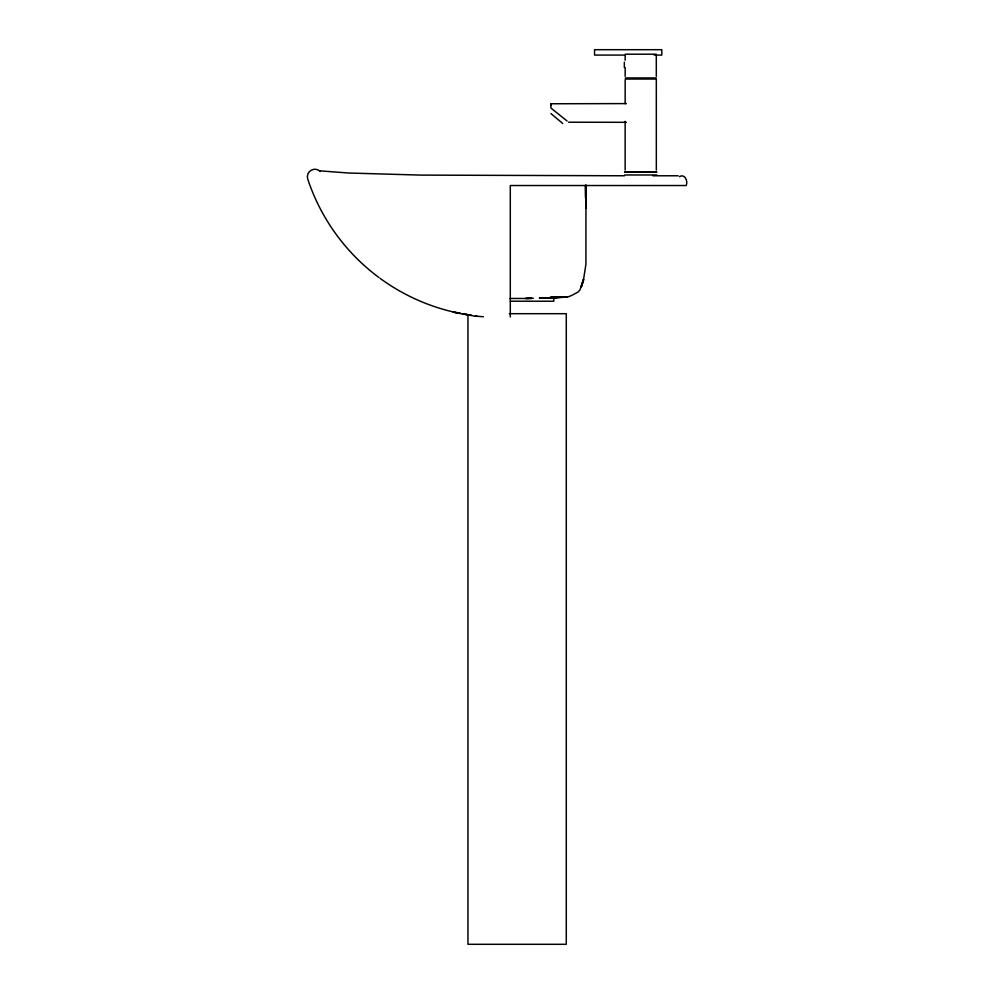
<?xml version="1.0" encoding="UTF-8"?>
<svg xmlns="http://www.w3.org/2000/svg" width="994" height="994" viewBox="0 0 994 994"><rect width="100%" height="100%" fill="white"/><g stroke="black" fill="none" stroke-linecap="round" stroke-linejoin="round"><path stroke-width="1.49" d="M582.546 283.153L583.565 279.6L581.316 286.931L583.577 279.339L585.913 264.255L585.963 185.393M585.913 208.181L585.951 189.953M625.151 60.199L625.189 55.763M656.313 76.352L656.301 55.763M625.176 80.042L625.151 103.724M580.968 287.042L583.54 279.662L579.962 289.925L578.135 291.975L571.736 295.429L567.499 297.119L540.947 297.976M679.387 176.659C684.729 173.291 688.221 181.194 686.195 185.53L510.295 185.53L510.295 316.949M563.598 297.119L553.024 297.554L564.517 296.871M539.518 298.138L566.978 297.119M531.765 298.275L525.64 298.473L533.318 298.225M539.469 298.026L565.598 297.181M625.288 54.198L656.202 54.198M625.127 55.08L594.561 55.08L594.561 49.7L661.793 49.7L661.793 55.08L654.164 55.08M625.288 77.954L656.202 77.954M625.288 79.035L656.202 79.035M626.357 103.6L550.912 103.761L550.962 108.073L567.065 120.982M626.357 122.312L568.58 122.212M625.027 171.875L656.462 171.875M624.543 172.061L656.947 172.061M624.692 174.981L656.798 174.981M624.418 175.776L420.847 175.106L348.459 173.006L319.571 170.831M652.884 175.776L678.119 175.776M550.887 296.771L553.807 296.771L553.807 301.219L510.369 301.219M556.578 297.119L559.423 297.119M510.071 298.473L531.641 298.473M509.301 313.694L566.282 313.694L566.282 944.3L467.963 944.3L467.963 315.247M454.37 312.476L474.163 316.03L483.37 316.751M475.443 316.179L477.257 316.316M452.879 311.868L460.11 313.185M463.005 313.719L471.678 315.297M550.962 113.589L562.716 123.467M585.391 185.468L585.603 197.831L585.603 185.667M656.313 80.042L656.338 170.098M625.176 76.352L625.151 67.517M550.912 104.084L550.912 104.966M625.151 121.343L625.151 170.098M624.344 62.175L624.344 67.555M468.758 314.949A201.683 201.683 0 0 1 462.956 313.98M460.06 313.421A201.683 201.683 0 0 1 379.944 278.245M378.751 277.376A201.683 201.683 0 0 1 307.631 178.771A7.567 7.567 0 0 1 320.292 171.453M585.963 185.294L585.913 195.706L586 185.294"/></g></svg>
